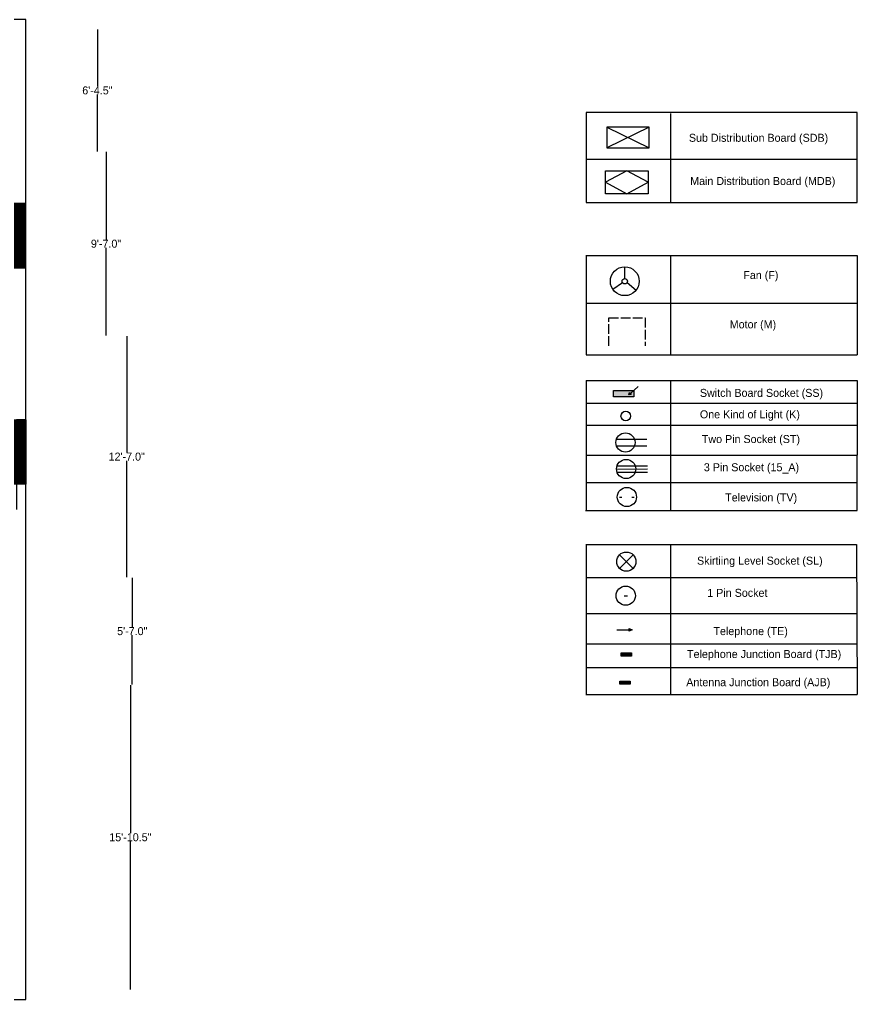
# Model space of a CAD drawing. Header units: inches. Extents: x -75362 to -71276, y -30 to 695.
# Drawn here: x -71799 to -71276, y 17 to 629 of the extents above; entities that cross this region are included whole.
import ezdxf

# ---------------------------------------------------------------- set-up
doc = ezdxf.new("R2010")
doc.units = ezdxf.units.IN
doc.header["$MEASUREMENT"] = 0
doc.linetypes.add('ACAD_ISO02W100', pattern=[15, 12, -3])
doc.dimstyles.get("Standard").update_dxf_attribs({"dimtxt": 5, "dimasz": 0.18, "dimexe": 0.18, "dimexo": 0.0625, "dimgap": 0.09, "dimtad": 0, "dimtih": 1, "dimtoh": 1, "dimdec": 1, "dimzin": 0, "dimdsep": 46, "dimlunit": 3, "dimtxsty": 'Standard', "dimcen": 0.09, "dimse1": 1, "dimse2": 1, "dimadec": 0, "dimazin": 0, "dimtfac": 1, "dimtdec": 1, "dimtofl": 0, "dimtmove": 0, "dimatfit": 3, "dimfxl": 1, "dimtolj": 1, "dimtzin": 0, "dimarcsym": 0})

# ---------------------------------------------------------------- blocks, each defined once
blk = doc.blocks.new('*D43')
at = {"layer": 'Defpoints', "color": 0, "linetype": 'ByBlock', "lineweight": -2, "ltscale": 0.5, "transparency": 16777216}
for p, q in [((-71729.65, 213.3), (-71729.65, 120.82)), ((-71729.65, 23.16), (-71729.65, 115.64))]:
    blk.add_line(p, q, dxfattribs=at)
at = {"layer": 'Defpoints', "color": 0, "linetype": 'ByBlock', "ltscale": 0.5, "transparency": 16777216}
for p in [(-71800.84, 213.48), (-71729.65, 213.48), (-71800.84, 22.98)]:
    blk.add_point(p, dxfattribs=at)
for points in [[(-71729.68, 213.3), (-71729.62, 213.3), (-71729.65, 213.48)], [(-71729.68, 23.16), (-71729.62, 23.16), (-71729.65, 22.98)]]:
    blk.add_solid(points, dxfattribs=at)
at = {"layer": 'Defpoints', "color": 0, "linetype": 'ByBlock', "ltscale": 0.5, "transparency": 16777216, "insert": (-71729.65, 118.23), "char_height": 5, "attachment_point": 5}
blk.add_mtext('\\A1;15\'-10.5"', dxfattribs=at)
blk = doc.blocks.new('*D44')
at = {"layer": 'Defpoints', "color": 0, "linetype": 'ByBlock', "lineweight": -2, "ltscale": 0.5, "transparency": 16777216}
for p, q in [((-71728.48, 280.3), (-71728.48, 249.57)), ((-71728.48, 213.66), (-71728.48, 244.39))]:
    blk.add_line(p, q, dxfattribs=at)
at = {"layer": 'Defpoints', "color": 0, "linetype": 'ByBlock', "ltscale": 0.5, "transparency": 16777216}
for p in [(-71800.84, 280.48), (-71728.48, 280.48), (-71800.84, 213.48)]:
    blk.add_point(p, dxfattribs=at)
for points in [[(-71728.51, 280.3), (-71728.45, 280.3), (-71728.48, 280.48)], [(-71728.51, 213.66), (-71728.45, 213.66), (-71728.48, 213.48)]]:
    blk.add_solid(points, dxfattribs=at)
at = {"layer": 'Defpoints', "color": 0, "linetype": 'ByBlock', "ltscale": 0.5, "transparency": 16777216, "insert": (-71728.48, 246.98), "char_height": 5, "attachment_point": 5}
blk.add_mtext('\\A1;5\'-7.0"', dxfattribs=at)
blk = doc.blocks.new('*D45')
at = {"layer": 'Defpoints', "color": 0, "linetype": 'ByBlock', "lineweight": -2, "ltscale": 0.5, "transparency": 16777216}
for p, q in [((-71731.93, 431.3), (-71731.93, 358.57)), ((-71731.93, 280.66), (-71731.93, 353.39))]:
    blk.add_line(p, q, dxfattribs=at)
at = {"layer": 'Defpoints', "color": 0, "linetype": 'ByBlock', "ltscale": 0.5, "transparency": 16777216}
for p in [(-71800.84, 431.48), (-71731.93, 431.48), (-71800.84, 280.48)]:
    blk.add_point(p, dxfattribs=at)
for points in [[(-71731.96, 431.3), (-71731.9, 431.3), (-71731.93, 431.48)], [(-71731.96, 280.66), (-71731.9, 280.66), (-71731.93, 280.48)]]:
    blk.add_solid(points, dxfattribs=at)
at = {"layer": 'Defpoints', "color": 0, "linetype": 'ByBlock', "ltscale": 0.5, "transparency": 16777216, "insert": (-71731.93, 355.98), "char_height": 5, "attachment_point": 5}
blk.add_mtext('\\A1;12\'-7.0"', dxfattribs=at)
blk = doc.blocks.new('*D46')
at = {"layer": 'Defpoints', "color": 0, "linetype": 'ByBlock', "lineweight": -2, "ltscale": 0.5, "transparency": 16777216}
for p, q in [((-71744.85, 546.3), (-71744.85, 491.57)), ((-71744.85, 431.66), (-71744.85, 486.39))]:
    blk.add_line(p, q, dxfattribs=at)
at = {"layer": 'Defpoints', "color": 0, "linetype": 'ByBlock', "ltscale": 0.5, "transparency": 16777216}
for p in [(-71800.84, 546.48), (-71744.85, 546.48), (-71800.84, 431.48)]:
    blk.add_point(p, dxfattribs=at)
for points in [[(-71744.88, 546.3), (-71744.82, 546.3), (-71744.85, 546.48)], [(-71744.88, 431.66), (-71744.82, 431.66), (-71744.85, 431.48)]]:
    blk.add_solid(points, dxfattribs=at)
at = {"layer": 'Defpoints', "color": 0, "linetype": 'ByBlock', "ltscale": 0.5, "transparency": 16777216, "insert": (-71744.85, 488.98), "char_height": 5, "attachment_point": 5}
blk.add_mtext('\\A1;9\'-7.0"', dxfattribs=at)
blk = doc.blocks.new('*D47')
at = {"layer": 'Defpoints', "color": 0, "linetype": 'ByBlock', "lineweight": -2, "ltscale": 0.5, "transparency": 16777216}
for p, q in [((-71750.24, 622.8), (-71750.24, 587.32)), ((-71750.24, 546.66), (-71750.24, 582.14))]:
    blk.add_line(p, q, dxfattribs=at)
at = {"layer": 'Defpoints', "color": 0, "linetype": 'ByBlock', "ltscale": 0.5, "transparency": 16777216}
for p in [(-71800.84, 622.98), (-71750.24, 622.98), (-71800.84, 546.48)]:
    blk.add_point(p, dxfattribs=at)
for points in [[(-71750.27, 622.8), (-71750.21, 622.8), (-71750.24, 622.98)], [(-71750.27, 546.66), (-71750.21, 546.66), (-71750.24, 546.48)]]:
    blk.add_solid(points, dxfattribs=at)
at = {"layer": 'Defpoints', "color": 0, "linetype": 'ByBlock', "ltscale": 0.5, "transparency": 16777216, "insert": (-71750.24, 584.73), "char_height": 5, "attachment_point": 5}
blk.add_mtext('\\A1;6\'-4.5"', dxfattribs=at)
blk = doc.blocks.new('SDB')
for p, q in [((279.17, 47.36), (332.15, 34.45)), ((332.15, 47.36), (279.17, 34.45))]:
    blk.add_line(p, q)
blk.add_lwpolyline([(279.17, 34.45), (332.15, 34.45), (332.15, 47.36), (279.17, 47.36)], close=True)
blk = doc.blocks.new('MDB')
for p, q in [((305.66, 28.67), (279.17, 21.47)), ((332.15, 21.47), (305.66, 28.67)), ((279.17, 21.47), (305.66, 14.27)), ((305.66, 14.27), (332.15, 21.47))]:
    blk.add_line(p, q)
blk.add_lwpolyline([(279.17, 28.67), (332.15, 28.67), (332.15, 14.27), (279.17, 14.27)], close=True)
blk = doc.blocks.new('F')
for p, q in [((197.88, 28.11), (197.88, 37.87)), ((196.04, 24.61), (187.99, 19.08)), ((199.8, 24.73), (207.31, 18.45))]:
    blk.add_line(p, q)
for radius in [12, 2.23]:
    blk.add_circle((197.88, 25.87), radius)
blk = doc.blocks.new('M2')
at = {"linetype": 'ACAD_ISO02W100'}
for p, q in [((184.5, 39.5), (184.5, 74.6)), ((184.5, 74.6), (229.8, 74.6)), ((229.8, 74.6), (229.8, 39.5))]:
    blk.add_line(p, q, dxfattribs=at)
blk = doc.blocks.new('TE')
h = blk.add_hatch(color=0)
h.dxf.hatch_style = 1
h.paths.add_polyline_path([(155.86, 26.96), (155.86, 26.11), (155.86, 25.27), (157.54, 26.11)])
for p, q in [((147.99, 26.11), (155.86, 26.11)), ((155.86, 26.11), (155.86, 26.96)), ((155.86, 26.96), (157.54, 26.11)), ((155.86, 25.27), (155.86, 26.12)), ((157.54, 26.11), (155.86, 25.27))]:
    blk.add_line(p, q)
blk = doc.blocks.new('1')
h = blk.add_hatch(color=253)
h.dxf.hatch_style = 1
h.paths.add_polyline_path([(189.82, 27.2), (189.82, 25.2), (196.21, 25.2), (196.21, 27.2), (196.21, 27.2), (195.11, 26.24), (195.35, 25.97), (194.58, 25.78), (194.88, 26.51), (195.11, 26.24), (196.21, 27.2)])
blk.add_lwpolyline([(189.82, 27.2), (196.21, 27.2), (196.21, 25.2), (189.82, 25.2)], close=True)
at = {"xscale": 0.4190906922431517, "yscale": 0.4190906922431517, "zscale": 0.4190906922431517, "rotation": 221.3375372749878}
blk.add_blockref('TE', (236.93, 77.6), dxfattribs=at)
blk = doc.blocks.new('K')
blk.add_circle((19.04, 26.11), 6)
blk = doc.blocks.new('SL')
for p, q in [((31.34, 28.05), (50.21, 28.05)), ((31.34, 24.05), (50.21, 24.05))]:
    blk.add_line(p, q)
blk.add_circle((36.85, 26.05), 6)
blk = doc.blocks.new('15_')
for p, q in [((54.04, 25.93), (73.42, 25.99)), ((54.53, 27.96), (73.4, 27.96)), ((54.53, 23.96), (73.4, 23.96))]:
    blk.add_line(p, q)
blk.add_circle((60.04, 25.96), 6)
blk = doc.blocks.new('TV')
for p, q in [((132.39, 26.42), (133.97, 26.42)), ((140.12, 26.42), (141.69, 26.42))]:
    blk.add_line(p, q)
blk.add_circle((137.1, 26.42), 6)
blk = doc.blocks.new('Bulb')
for p, q in [((79.41, 30.75), (87.89, 22.27)), ((79.41, 22.27), (87.89, 30.75))]:
    blk.add_line(p, q)
blk.add_circle((83.65, 26.51), 6)
blk = doc.blocks.new('15')
blk.add_line((136.23, 42.98), (138.31, 42.98))
blk.add_blockref('K', (118.19, 16.87))
blk = doc.blocks.new('M')
blk.add_lwpolyline([(197.92, 22.07), (204.31, 22.07), (204.31, 20.07), (197.92, 20.07)], close=True)
blk = doc.blocks.new('TJB')
h = blk.add_hatch(color=64)
h.dxf.hatch_style = 1
h.paths.add_polyline_path([(189.93, 17.39), (189.93, 15.39), (196.32, 15.39), (196.32, 17.39)])
blk.add_blockref('M', (-7.99, -4.68))
blk = doc.blocks.new('AJB')
h = blk.add_hatch(color=141)
h.dxf.hatch_style = 1
h.paths.add_polyline_path([(205.09, 15.39), (205.09, 17.39), (198.7, 17.39), (198.7, 15.39)])
blk.add_blockref('M', (0.78, -4.68))

msp = doc.modelspace()

# ---------------------------------------------------------------- hatches: boundary and pattern name
at = {"layer": 'Defpoints', "linetype": 'ByBlock', "ltscale": 0.5, "true_color": 0xc8c92d}
h = msp.add_hatch(dxfattribs=at)
h.set_pattern_fill('ANSI31', color=52)
h.paths.add_polyline_path([(-72553.74, 22.98), (-72598.9, 22.98), (-72598.9, 16.98), (-72553.74, 16.98)])
h.paths.add_polyline_path([(-72553.74, 28.98), (-72598.9, 28.98), (-72598.9, 22.98), (-72553.74, 22.98)])
h.paths.add_polyline_path([(-72382.34, 22.98), (-72429.38, 22.98), (-72429.38, 16.98), (-72382.34, 16.98)])
h.paths.add_polyline_path([(-72382.34, 28.98), (-72429.38, 28.98), (-72429.38, 22.98), (-72382.34, 22.98)])
h.paths.add_polyline_path([(-72213.22, 28.98), (-72254.68, 28.98), (-72254.68, 22.98), (-72213.22, 22.98)])
h.paths.add_polyline_path([(-72213.22, 22.98), (-72254.68, 22.98), (-72254.68, 16.98), (-72213.22, 16.98)])
h.paths.add_polyline_path([(-72124.39, 28.98), (-72165.11, 28.98), (-72165.11, 22.98), (-72124.39, 22.98)])
h.paths.add_polyline_path([(-72124.39, 22.98), (-72165.11, 22.98), (-72165.11, 16.98), (-72124.39, 16.98)])
h.paths.add_polyline_path([(-71800.84, 378.89), (-71806.84, 378.89), (-71806.84, 338.79), (-71800.84, 338.79)])
h.paths.add_polyline_path([(-71794.84, 378.89), (-71800.84, 378.89), (-71800.84, 338.79), (-71794.84, 338.79)])
h.paths.add_polyline_path([(-71794.84, 514.11), (-71800.84, 514.11), (-71800.84, 474), (-71794.84, 474)])
h.paths.add_polyline_path([(-71800.84, 514.11), (-71806.84, 514.11), (-71806.84, 474), (-71800.84, 474)])

# ---------------------------------------------------------------- linework, layer by layer
for p, q in [((-71275.8, 570.85), (-71445.05, 570.85)), ((-71445.05, 570.85), (-71445.05, 514.81)), ((-71392.49, 570.34), (-71392.49, 514.81)), ((-71275.96, 514.81), (-71275.8, 570.85)), ((-71445.19, 541.81), (-71276.13, 541.81)), ((-71445.16, 514.81), (-71275.96, 514.81)), ((-71445.25, 481.58), (-71275.84, 481.58)), ((-71445.05, 481.58), (-71445.05, 451.8)), ((-71392.49, 481.58), (-71392.49, 419.64)), ((-71275.84, 481.58), (-71275.97, 419.64)), ((-71445.22, 451.8), (-71275.85, 451.8)), ((-71445.05, 451.8), (-71445.04, 419.64)), ((-71445.04, 419.64), (-71275.97, 419.64)), ((-71445.06, 403.49), (-71275.98, 403.49)), ((-71445.05, 403.49), (-71445.05, 322.34)), ((-71392.49, 403.49), (-71392.49, 322.34)), ((-71275.98, 403.49), (-71275.8, 356.95)), ((-71445.05, 389.33), (-71275.96, 389.33)), ((-71445.15, 375.69), (-71275.94, 375.69)), ((-71445.07, 356.95), (-71275.74, 356.95)), ((-71275.8, 322.34), (-71275.8, 356.95)), ((-71444.93, 339.75), (-71275.93, 339.75)), ((-71445.59, 322.34), (-71275.8, 322.34)), ((-71445.26, 301.2), (-71276.21, 301.2)), ((-71445.05, 301.2), (-71445.05, 207.41)), ((-71392.49, 301.2), (-71392.49, 207.41)), ((-71276.21, 301.2), (-71275.8, 207.41)), ((-71445.2, 280.44), (-71276.13, 280.44)), ((-71445.06, 258), (-71276.1, 258)), ((-71445.26, 239.09), (-71276.35, 239.09)), ((-71444.9, 224.39), (-71275.9, 224.39)), ((-71445.21, 207.41), (-71275.8, 207.41))]:
    msp.add_line(p, q)
at = {"layer": 'Defpoints', "linetype": 'ByBlock', "ltscale": 0.5}
for points in [[(-72766.84, 16.98), (-71794.84, 16.98), (-71794.84, 628.98), (-72766.84, 628.98)], [(-71794.84, 514.11), (-71806.84, 514.11), (-71806.84, 474), (-71794.84, 474)], [(-71806.84, 378.89), (-71794.84, 378.89), (-71794.84, 338.79), (-71806.84, 338.79)]]:
    msp.add_lwpolyline(points, close=True, dxfattribs=at)
msp.add_lwpolyline([(-71794.84, 322.98), (-71794.84, 378.89), (-71800.84, 378.89), (-71800.84, 322.98)], dxfattribs=at)
msp.add_lwpolyline([(-71794.84, 322.98), (-71794.84, 378.89), (-71800.84, 378.89), (-71800.84, 322.98)], dxfattribs=at)

# ---------------------------------------------------------------- block references
at = {"xscale": 0.5}
for name, p in [('SDB', (-71571.72, 514.35)), ('MDB', (-71572.52, 505.9))]:
    msp.add_blockref(name, p, dxfattribs=at)
for name, p, xscale, yscale in [('F', (-71569.38, 446.15), 0.75, 0.75), ('M2', (-71523.24, 405.44), 0.5, 0.5), ('1', (-71807.7, 342.96), 2, 2), ('K', (-71429.87, 368.32), 0.5, 0.5)]:
    msp.add_blockref(name, p, dxfattribs=dict(xscale=xscale, yscale=yscale))
for name, p in [('SL', (-71457.42, 338.77)), ('15_', (-71480.19, 322.33)), ('TV', (-71556.74, 304.35)), ('Bulb', (-71503.66, 263.92)), ('15', (-71557.61, 226.16)), ('TE', (-71574, 221.72)), ('TJB', (-71613.18, 216.01)), ('AJB', (-71622.75, 198.42))]:
    msp.add_blockref(name, p)

# ---------------------------------------------------------------- texts
at = {"char_height": 5, "attachment_point": 1}
for s, insert in [('Sub Distribution Board (SDB)', (-71380.94, 557.66)), ('Main Distribution Board (MDB)', (-71380.15, 530.67)), ('Fan (F)', (-71346.97, 471.92)), ('Motor (M)', (-71355.43, 441.14)), ('Switch Board Socket (SS)', (-71374.07, 398.32)), ('One Kind of Light (K)', (-71374.08, 384.92)), ('Two Pin Socket (ST)', (-71372.86, 369.48)), ('3 Pin Socket (15_A)', (-71371.6, 351.87)), ('Television (TV)', (-71358.3, 333.02)), ('Skirtiing Level Socket (SL)', (-71375.87, 293.52)), ('1 Pin Socket', (-71369.45, 273.42)), ('Telephone (TE)', (-71365.62, 249.53)), ('Telephone Junction Board (TJB)', (-71382.09, 235.2)), ('Antenna Junction Board (AJB)', (-71382.58, 217.6))]:
    msp.add_mtext_dynamic_manual_height_columns(s, width=116.2389, gutter_width=1, heights=[0], dxfattribs=dict(at, insert=insert))

# ---------------------------------------------------------------- dimensions: what is measured, and where the dimension line sits
at = {"layer": 'Defpoints', "linetype": 'ByBlock', "ltscale": 0.5}
for base, p1, p2, picture, middle in [((-71750.24, 622.98), (-71800.84, 546.48), (-71800.84, 622.98), '*D47', (-71750.24, 584.73)), ((-71744.85, 546.48), (-71800.84, 431.48), (-71800.84, 546.48), '*D46', (-71744.85, 488.98)), ((-71731.93, 431.48), (-71800.84, 280.48), (-71800.84, 431.48), '*D45', (-71731.93, 355.98)), ((-71728.48, 280.48), (-71800.84, 213.48), (-71800.84, 280.48), '*D44', (-71728.48, 246.98)), ((-71729.65, 213.48), (-71800.84, 22.98), (-71800.84, 213.48), '*D43', (-71729.65, 118.23))]:
    dim = msp.add_linear_dim(base=base, p1=p1, p2=p2, angle=90, dimstyle='Standard', dxfattribs=at)
    dim.commit()
    dim.dimension.update_dxf_attribs({"geometry": picture, "text_midpoint": middle})

doc.saveas('drawing.dxf')
